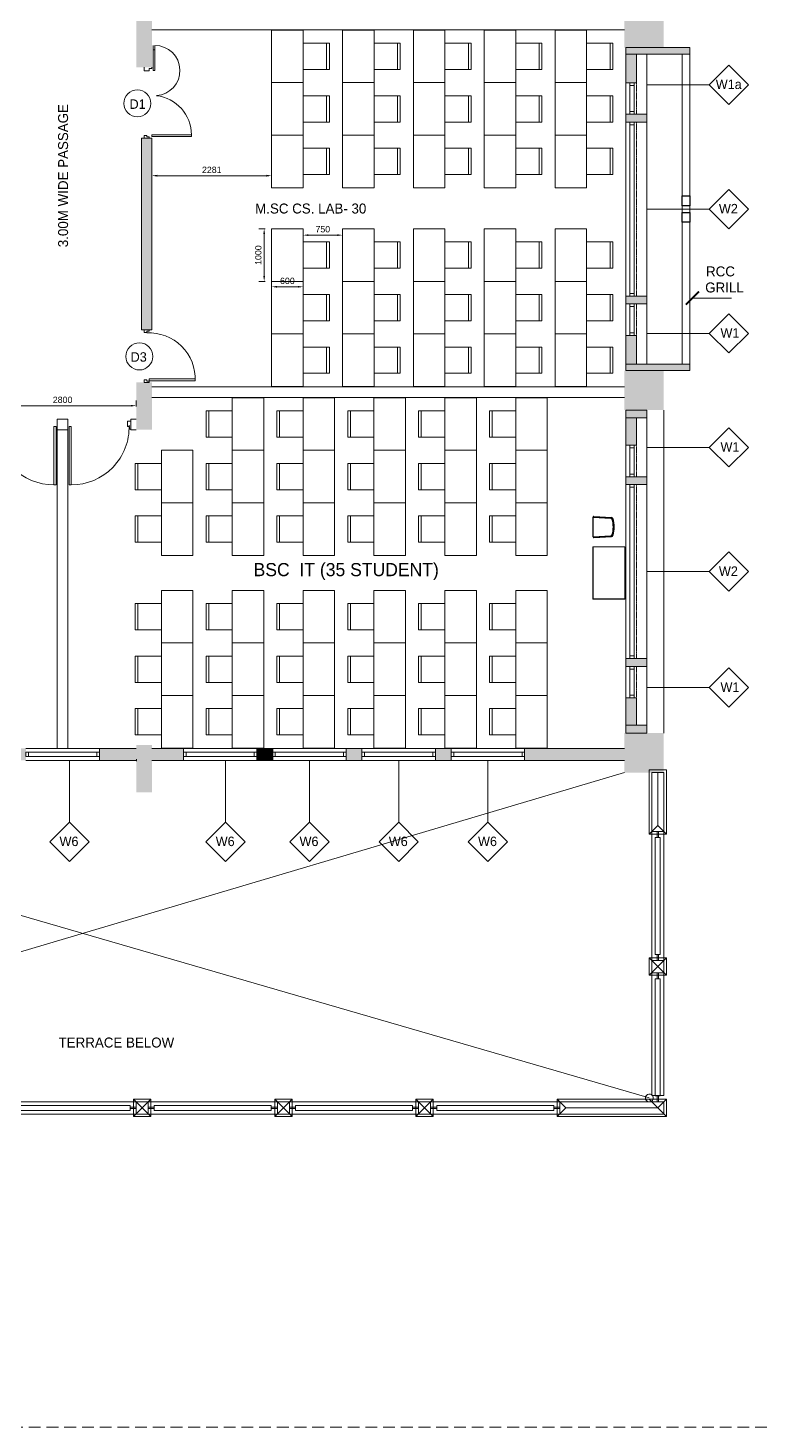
# Model space of a CAD drawing. Extents: x 348043 to 758301, y 133827 to 256568.
# Drawn here: x 725574 to 739521, y 139351 to 165982 of the extents above; entities that cross this region are included whole.
import ezdxf

# ---------------------------------------------------------------- set-up
doc = ezdxf.new("R2010")
doc.units = 0
doc.header["$LTSCALE"] = 900
doc.header["$MEASUREMENT"] = 0
doc.header["$PDMODE"] = 34
doc.linetypes.add('DASHED2', pattern=[0.375, 0.25, -0.125])
doc.layers.get('0').update_dxf_attribs({"color": 1, "linetype": 'CONTINUOUS'})
doc.layers.get('DEFPOINTS').update_dxf_attribs({"color": 3, "linetype": 'CONTINUOUS'})
for name, color, linetype, lineweight in [('ARCL-HATCH-230', 253, 'CONTINUOUS', 5), ('ARLC-DIM0', 8, 'CONTINUOUS', 9), ('ARLC-DOOR-W', 140, 'CONTINUOUS', 5), ('ARLC-ELE0', 24, 'CONTINUOUS', 9), ('ARLC-ELE1', 24, 'CONTINUOUS', 13), ('ARLC-FURN', 46, 'CONTINUOUS', 5), ('ARLC-GAS BURNER', 51, 'CONTINUOUS', 5), ('ARLC-GRILL', 53, 'CONTINUOUS', 9), ('ARLC-HATCH-C', 251, 'CONTINUOUS', 5), ('ARLC-RCC', 2, 'CONTINUOUS', 25), ('ARLC-TEXT  DOOR', 190, 'CONTINUOUS', 5), ('ARLC-TEXT0', 1, 'CONTINUOUS', 9), ('ARLC-WALL', 6, 'CONTINUOUS', 15), ('glass', 4, 'CONTINUOUS', 5)]:
    doc.layers.add(name, color=color, linetype=linetype, lineweight=lineweight)
doc.layers.add('door', color=163, linetype='CONTINUOUS')
doc.layers.add('WALL', color=1, linetype='CONTINUOUS')
doc.styles.add('ARIAL', font='arial.ttf')
doc.styles.add('swati', font='GOTHIC.TTF')
doc.dimstyles.new('DIM 100', dxfattribs={"dimscale": 100, "dimtxt": 2, "dimasz": 1.2, "dimexe": 1, "dimexo": 1, "dimgap": 1, "dimtad": 0, "dimdec": 0, "dimzin": 9, "dimdsep": 46, "dimtxsty": 'ARIAL', "dimblk1": 'ARCHTICK', "dimblk2": 'ARCHTICK', "dimsah": 1, "dimcen": 1, "dimdle": 1.5, "dimclrd": 1, "dimclre": 251, "dimclrt": 4, "dimadec": 0, "dimazin": 0, "dimtfac": 1, "dimtdec": 0, "dimtmove": 2, "dimatfit": 3, "dimfxl": 50, "dimfxlon": 1, "dimtolj": 1, "dimtzin": 0, "dimlwd": 5, "dimlwe": 9, "dimarcsym": 0})
doc.dimstyles.new('DIM 50', dxfattribs={"dimscale": 50, "dimtxt": 2.2, "dimasz": 1.2, "dimexe": 0, "dimexo": 0, "dimgap": 1.5, "dimtad": 1, "dimzin": 9, "dimdsep": 46, "dimtxsty": 'ARIAL', "dimblk1": 'ARCHTICK', "dimblk2": 'ARCHTICK', "dimsah": 1, "dimcen": 1, "dimclrd": 1, "dimclre": 8, "dimclrt": 4, "dimazin": 0, "dimtfac": 1, "dimtmove": 0, "dimatfit": 3, "dimldrblk": 'ARCHTICK', "dimfxl": 1, "dimfxlon": 1, "dimtolj": 1, "dimtzin": 0, "dimlwd": 5, "dimlwe": 5, "dimarcsym": 0})

# ---------------------------------------------------------------- blocks, each defined once
blk = doc.blocks.new('_ArchTick')
at = {"layer": 'WALL', "color": 0, "linetype": 'ByBlock', "const_width": 0.15}
blk.add_lwpolyline([(-0.5, -0.5), (0.5, 0.5)], dxfattribs=at)
blk = doc.blocks.new('frame')
at = {"layer": 'ARLC-DOOR-W', "ltscale": 0.1}
for q in [(5733186, -30979), (5733286, -31004)]:
    blk.add_line((5733186, -31004), q, dxfattribs=at)
blk.add_lwpolyline([(5733286, -31004), (5733286, -30955), (5733236, -30955), (5733236, -30979), (5733186, -30979)], dxfattribs=at)
blk = doc.blocks.new('gfhmk')
at = {"layer": 'ARLC-DOOR-W', "ltscale": 0.1}
for p, q in [((5733137, -36608), (5732262, -36608)), ((5733137, -36568), (5732263, -36568)), ((5733137, -36568), (5733137, -36608))]:
    blk.add_line(p, q, dxfattribs=at)
blk.add_arc((5733137, -36608), 875, 177.3797, 273.233, dxfattribs=at)
blk = doc.blocks.new('jjuj')
at = {"layer": 'ARLC-DOOR-W', "ltscale": 0.1}
for p, q in [((5733136, -29654), (5733136, -29679)), ((5733286, -29654), (5733286, -29719))]:
    blk.add_line(p, q, dxfattribs=at)
blk.add_lwpolyline([(5733286, -29719), (5733186, -29719), (5733186, -29679), (5733136, -29679)], dxfattribs=at)
blk = doc.blocks.new('DRT')
at = {"layer": 'ARLC-DOOR-W', "ltscale": 0.1}
for p, q in [((5511285, -123456), (5511285, -123933)), ((5511320, -123456), (5511320, -123933)), ((5511285, -123933), (5511320, -123933)), ((5512015, -125156), (5512015, -125191))]:
    blk.add_line(p, q, dxfattribs=at)
at = {"layer": 'ARLC-DOOR-W'}
for p, q in [((5511265, -125156), (5512015, -125156)), ((5511265, -125191), (5511265, -125156)), ((5511265, -125191), (5512015, -125191))]:
    blk.add_line(p, q, dxfattribs=at)
for centre, radius, start, end in [((5511320, -123933), 478, 273.5633, 90), ((5511265, -125156), 750, 0, 83.5441)]:
    blk.add_arc(centre, radius, start, end, dxfattribs=at)
at = {"layer": 'ARLC-DOOR-W', "xscale": -1}
for name in ['jjuj', 'frame']:
    blk.add_blockref(name, (11244400, -94216), dxfattribs=at)
blk = doc.blocks.new('*D93')
at = {"layer": 'ARLC-DIM0', "color": 251, "lineweight": 9}
for p, q in [((724834, 158774), (724834, 158892)), ((727634, 158774), (727634, 158892))]:
    blk.add_line(p, q, dxfattribs=at)
at = {"layer": 'ARLC-DIM0', "color": 1, "lineweight": 5}
blk.add_line((724934, 158792), (727534, 158792), dxfattribs=at)
at = {"layer": 'ARLC-DIM0', "color": 1, "lineweight": 50}
for points in [[(724934, 158808), (724934, 158775), (724834, 158792)], [(727534, 158808), (727534, 158775), (727634, 158792)]]:
    blk.add_solid(points, dxfattribs=at)
at = {"layer": 'DEFPOINTS', "color": 0, "lineweight": 50}
for p in [(727634, 158792), (724834, 158534), (727634, 158534)]:
    blk.add_point(p, dxfattribs=at)
at = {"layer": 'ARLC-DIM0', "color": 4, "lineweight": 9, "insert": (726234, 158903), "char_height": 120, "attachment_point": 5, "style": 'ARIAL'}
blk.add_mtext('\\A1;2800', dxfattribs=at)
blk = doc.blocks.new('hjmh')
at = {"layer": 'ARLC-DOOR-W', "ltscale": 0.1}
for p, q in [((5668.312, -1072.854), (5667.201, -1072.854)), ((5667.201, -1072.854), (5667.201, -1072.894)), ((5667.201, -1072.894), (5668.312, -1072.894)), ((5668.312, -1072.894), (5668.312, -1072.854))]:
    blk.add_line(p, q, dxfattribs=at)
blk.add_arc((5668.299, -1072.899), 1.098, 179.7169, 271.8564, dxfattribs=at)
blk = doc.blocks.new('dfg2154')
at = {"layer": 'ARLC-FURN'}
blk.add_line((5964549, -129277), (5965049, -129277), dxfattribs=at)
blk.add_lwpolyline([(5964549, -129329), (5965049, -129329), (5965049, -128829), (5964549, -128829)], close=True, dxfattribs=at)
blk = doc.blocks.new('A$C124fbc97')
at = {"layer": 'ARLC-FURN', "ltscale": 0.1}
blk.add_line((1000, 500), (1000, 1100), dxfattribs=at)
for points in [[(0, 1100), (0, 500), (1000, 500)], [(0, 1100), (1000, 1100)]]:
    blk.add_lwpolyline(points, dxfattribs=at)
at = {"layer": 'ARLC-GAS BURNER'}
blk.add_blockref('dfg2154', (-5964299, 129329), dxfattribs=at)
blk = doc.blocks.new('*D102')
at = {"layer": 'ARLC-DIM0', "color": 251, "lineweight": 9}
for p, q in [((730216, 161058), (730216, 160955)), ((730816, 161058), (730816, 160955))]:
    blk.add_line(p, q, dxfattribs=at)
at = {"layer": 'ARLC-DIM0', "color": 1, "lineweight": 5}
blk.add_line((730316, 161055), (730716, 161055), dxfattribs=at)
at = {"layer": 'ARLC-DIM0', "color": 1, "lineweight": 50}
for points in [[(730316, 161072), (730316, 161039), (730216, 161055)], [(730716, 161072), (730716, 161039), (730816, 161055)]]:
    blk.add_solid(points, dxfattribs=at)
at = {"layer": 'DEFPOINTS', "color": 0, "lineweight": 50}
for p in [(730216, 161158), (730816, 161158), (730816, 161055)]:
    blk.add_point(p, dxfattribs=at)
at = {"layer": 'ARLC-DIM0', "color": 4, "lineweight": 9, "insert": (730516, 161167), "char_height": 120, "attachment_point": 5, "style": 'ARIAL'}
blk.add_mtext('\\A1;600', dxfattribs=at)
blk = doc.blocks.new('*D103')
at = {"layer": 'ARLC-DIM0', "color": 251, "lineweight": 9}
for p, q in [((730816, 162057), (730816, 161939)), ((731566, 162057), (731566, 161939))]:
    blk.add_line(p, q, dxfattribs=at)
at = {"layer": 'ARLC-DIM0', "color": 1, "lineweight": 5}
blk.add_line((730916, 162039), (731466, 162039), dxfattribs=at)
at = {"layer": 'ARLC-DIM0', "color": 1, "lineweight": 50}
for points in [[(730916, 162055), (730916, 162022), (730816, 162039)], [(731466, 162055), (731466, 162022), (731566, 162039)]]:
    blk.add_solid(points, dxfattribs=at)
at = {"layer": 'DEFPOINTS', "color": 0, "lineweight": 50}
for p in [(730816, 162158), (731566, 162158), (731566, 162039)]:
    blk.add_point(p, dxfattribs=at)
at = {"layer": 'ARLC-DIM0', "color": 4, "lineweight": 9, "insert": (731191, 162150), "char_height": 120, "attachment_point": 5, "style": 'ARIAL'}
blk.add_mtext('\\A1;750', dxfattribs=at)
blk = doc.blocks.new('*D104')
at = {"layer": 'ARLC-DIM0', "color": 251, "lineweight": 9}
for p, q in [((730092, 162158), (729974, 162158)), ((730092, 161158), (729974, 161158))]:
    blk.add_line(p, q, dxfattribs=at)
at = {"layer": 'ARLC-DIM0', "color": 1, "lineweight": 5}
blk.add_line((730074, 162058), (730074, 161258), dxfattribs=at)
at = {"layer": 'ARLC-DIM0', "color": 1, "lineweight": 50}
for points in [[(730057, 162058), (730091, 162058), (730074, 162158)], [(730057, 161258), (730091, 161258), (730074, 161158)]]:
    blk.add_solid(points, dxfattribs=at)
at = {"layer": 'DEFPOINTS', "color": 0, "lineweight": 50}
for p in [(730216, 162158), (730074, 161158), (730216, 161158)]:
    blk.add_point(p, dxfattribs=at)
at = {"layer": 'ARLC-DIM0', "color": 4, "lineweight": 9, "insert": (729963, 161658), "char_height": 120, "attachment_point": 5, "rotation": 90, "style": 'ARIAL'}
blk.add_mtext('\\A1;1000', dxfattribs=at)
blk = doc.blocks.new('*D105')
at = {"layer": 'ARLC-DIM0', "color": 251, "lineweight": 9}
for p, q in [((727936, 163170), (727936, 163070)), ((730216, 163170), (730216, 163070))]:
    blk.add_line(p, q, dxfattribs=at)
at = {"layer": 'ARLC-DIM0', "color": 1, "lineweight": 5}
blk.add_line((728036, 163170), (730116, 163170), dxfattribs=at)
at = {"layer": 'ARLC-DIM0', "color": 1, "lineweight": 50}
for points in [[(728036, 163187), (728036, 163153), (727936, 163170)], [(730116, 163187), (730116, 163153), (730216, 163170)]]:
    blk.add_solid(points, dxfattribs=at)
at = {"layer": 'DEFPOINTS', "color": 0, "lineweight": 50}
for p in [(727936, 163203), (730216, 163203), (730216, 163170)]:
    blk.add_point(p, dxfattribs=at)
at = {"layer": 'ARLC-DIM0', "color": 4, "lineweight": 9, "insert": (729076, 163281), "char_height": 120, "attachment_point": 5, "style": 'ARIAL'}
blk.add_mtext('\\A1;2281', dxfattribs=at)

msp = doc.modelspace()

# ---------------------------------------------------------------- hatches: boundary and pattern name
at = {"layer": 'ARCL-HATCH-230'}
h = msp.add_hatch(color=256, dxfattribs=at)
h.dxf.hatch_style = 1
h.paths.add_polyline_path([(736966, 165484), (736966, 165609), (737686, 165609), (738186, 165609), (738186, 165484)])
h.paths.add_polyline_path([(736966, 164939), (736966, 165484), (737166, 165484), (737166, 164939), (736966, 164939)])
h.paths.add_polyline_path([(736966, 164189), (736966, 164339), (737366, 164339), (737366, 164189), (736966, 164189)])
at = {"layer": 'ARCL-HATCH-230', "linetype": 'DASHED2'}
h = msp.add_hatch(dxfattribs=at)
h.set_pattern_fill('ANSI31', color=256)
h.set_pattern_definition([(45, (727735.95936, 160233.49307), (-0.0883883476, 0.0883883476), [])])
h.paths.add_polyline_path([(727736, 162659), (727736, 163884), (727936, 163884), (727936, 160233.5), (727736, 160233.5), (727736, 162659)])
at = {"layer": 'ARCL-HATCH-230'}
h = msp.add_hatch(color=256, dxfattribs=at)
h.dxf.hatch_style = 1
h.paths.add_polyline_path([(736966, 159459), (736966, 159584), (738186, 159584), (738186, 159459), (737686, 159459)])
h.paths.add_polyline_path([(736966, 159584), (736966, 160129), (737166, 160129), (737166, 159584)])
h.paths.add_polyline_path([(736966, 160879), (737366, 160879), (737366, 160729), (736966, 160729)])
h = msp.add_hatch(color=256, dxfattribs=at)
h.dxf.hatch_style = 1
h.paths.add_polyline_path([(736966, 152709), (736966, 153229), (737166, 153229), (737166, 152709)])
h.paths.add_polyline_path([(736966, 158039), (736966, 158559), (737166, 158559), (737166, 158039), (736966, 158039)])
h.paths.add_polyline_path([(736966, 153829), (736966, 153979), (737366, 153979), (737366, 153829), (736966, 153829)])
h.paths.add_polyline_path([(736966, 157289), (736966, 157439), (737366, 157439), (737366, 157289), (736966, 157289)])
h.paths.add_polyline_path([(736966, 152559), (736966, 152709), (737366, 152709), (737366, 152559)])
h.paths.add_polyline_path([(736966, 158559), (736966, 158709), (737366, 158709), (737366, 158559)])
h = msp.add_hatch(color=256, dxfattribs=at)
h.dxf.hatch_style = 1
h.paths.add_polyline_path([(729936.3, 152039), (729936.3, 152269), (730236.3, 152269), (730236.3, 152039)])
h.paths.add_polyline_path([(718835.6, 152039), (718835.6, 152269), (719135.6, 152269), (719135.6, 152039)])
h.paths.add_polyline_path([(735036.3, 152039), (735036.3, 152269), (736936, 152269), (736936, 152039)])
h.paths.add_polyline_path([(717435.6, 152039), (717435.6, 152269), (716536, 152269), (716536, 152039)])
h.paths.add_polyline_path([(726936, 152269), (726936, 152039), (727636, 152039), (727636, 152269)])
h.paths.add_polyline_path([(724836, 152039), (725536, 152039), (725536, 152269), (724836, 152269), (724836, 152039)])
h.paths.add_polyline_path([(727936, 152039), (728536.3, 152039), (728536.3, 152269), (727936, 152269)])
h.paths.add_polyline_path([(723935.6, 152039), (723935.6, 152269), (724536, 152269), (724536, 152039)])
h.paths.add_polyline_path([(731636.3, 152269), (731636.3, 152039), (731936.3, 152039), (731936.3, 152269)])
h.paths.add_polyline_path([(733336.3, 152269), (733336.3, 152039), (733636.3, 152039), (733636.3, 152269)])
h.paths.add_polyline_path([(722235.6, 152269), (722235.6, 152039), (722535.6, 152039), (722535.6, 152269)])
h.paths.add_polyline_path([(720535.6, 152269), (720535.6, 152039), (720835.6, 152039), (720835.6, 152269)])
h = msp.add_hatch(color=256, dxfattribs=at)
h.dxf.hatch_style = 1
h.paths.add_polyline_path([(729936.3, 152269), (730236.3, 152269), (730236.3, 152039), (729936.3, 152039), (729936.3, 152269)])
at = {"layer": 'ARLC-HATCH-C', "ltscale": 0.1}
h = msp.add_hatch(color=256, dxfattribs=at)
h.paths.add_polyline_path([(727636, 165234), (727636, 166134), (727936, 166134), (727936, 165234)])
h.paths.add_polyline_path([(720051.3, 185937.7), (720051.3, 184304.7), (722296.8, 184304.7), (722296.8, 185937.7)], flags=24)
for points in [[(736936, 165609), (737336, 165609), (737686, 165609), (737686, 166359), (737336, 166359), (736936, 166359), (736936, 166069), (736936, 165869)], [(736936, 159459), (736936, 158709), (737686, 158709), (737686, 159459)], [(727636, 158334), (727636, 159234), (727936, 159234), (727936, 158334)], [(727636, 151434), (727636, 152334), (727936, 152334), (727936, 151434)], [(736936, 152559), (736936, 151809), (737686, 151809), (737686, 152559)]]:
    msp.add_hatch(color=256, dxfattribs=at).paths.add_polyline_path(points)

# ---------------------------------------------------------------- linework, layer by layer
at = {"color": 1, "linetype": 'Continuous'}
for p, q in [((736341.7, 156293.9), (736341.7, 156672.7)), ((736341.7, 156668.3), (736678.1, 156649.1)), ((736352.3, 156682.7), (736689.2, 156663.5)), ((736337, 156107.5), (736337, 155107.3)), ((736341.7, 156298.3), (736678.1, 156317.5)), ((736352.3, 156283.9), (736689.2, 156303.1)), ((736947, 156107.3), (736947, 155107.3)), ((736947, 155107.3), (736337, 155107.3))]:
    msp.add_line(p, q, dxfattribs=at)
for centre, radius, start, end in [((736351.7, 156672.7), 10, 86.74422, 180), ((736676.4, 156619.2), 30, 17.01363, 86.74422), ((736687.5, 156633.6), 30, 18.26776, 86.74422), ((736232.3, 156483.3), 494.4, 342.98637, 17.01363), ((736232.3, 156483.3), 509.4, 341.73224, 18.26776), ((736676.4, 156347.4), 30, 273.25578, 342.98637), ((736687.5, 156333), 30, 273.25578, 341.73224), ((736351.7, 156293.9), 10, 180, 273.25578), ((736702.1, 156313.8), 10, 273.25578, 340.16199)]:
    msp.add_arc(centre, radius, start, end, dxfattribs=at)
at = {"layer": 'ARCL-HATCH-230', "color": 1, "linetype": 'DASHED2'}
msp.add_lwpolyline([(671818, 205667), (745391.3, 205667), (745391.3, 139351), (671818, 139351)], close=True, dxfattribs=at)
at = {"layer": 'ARLC-DIM0', "color": 4, "lineweight": 9}
for p, q in [((726133.5, 158533.5), (726133.5, 158333.5)), ((726133.5, 158533.5), (726333.5, 158533.5)), ((726333.5, 158533.5), (726333.5, 158333.5)), ((727633.5, 158533.5), (727533.5, 158533.5)), ((727533.5, 158533.5), (727533.5, 158333.5)), ((726133.5, 158333.5), (726333.5, 158333.5)), ((727633.5, 158333.5), (727533.5, 158333.5))]:
    msp.add_line(p, q, dxfattribs=at)
at = {"layer": 'ARLC-DIM0', "color": 4, "linetype": 'DASHED2', "lineweight": 9, "ltscale": 50}
for p, q in [((726133.5, 158333.5), (726133.5, 152269)), ((726333.5, 158333.5), (726333.5, 152269))]:
    msp.add_line(p, q, dxfattribs=at)
at = {"layer": 'ARLC-DOOR-W', "ltscale": 0.1}
msp.add_line((727957.3, 165563.4), (727992.3, 165563.4), dxfattribs=at)
at = {"layer": 'ARLC-DOOR-W'}
msp.add_line((727639.4, 152062.9), (727639.4, 152022.9), dxfattribs=at)
for points in [[(737121, 164939), (737121, 164889), (737041, 164889), (737041, 164939)], [(737041, 164889), (737121, 164889), (737121, 164389), (737041, 164389)], [(737121, 164389), (737121, 164339), (737041, 164339), (737041, 164389)], [(737121, 164189), (737121, 164139), (737041, 164139), (737041, 164189)], [(737041, 164139), (737121, 164139), (737121, 160929), (737041, 160929)], [(737121, 160929), (737121, 160879), (737041, 160879), (737041, 160929)], [(737121, 160729), (737121, 160679), (737041, 160679), (737041, 160729)], [(737041, 160679), (737121, 160679), (737121, 160179), (737041, 160179)], [(737121, 160179), (737121, 160129), (737041, 160129), (737041, 160179)], [(737121, 158039), (737121, 157989), (737041, 157989), (737041, 158039)], [(737041, 157989), (737121, 157989), (737121, 157489), (737041, 157489)], [(737121, 157489), (737121, 157439), (737041, 157439), (737041, 157489)], [(737121, 157289), (737121, 157239), (737041, 157239), (737041, 157289)], [(737041, 157239), (737121, 157239), (737121, 154029), (737041, 154029)], [(737121, 154029), (737121, 153979), (737041, 153979), (737041, 154029)], [(737121, 153829), (737121, 153779), (737041, 153779), (737041, 153829)], [(737041, 153779), (737121, 153779), (737121, 153279), (737041, 153279)], [(737121, 153279), (737121, 153229), (737041, 153229), (737041, 153279)], [(725586, 152114), (725536, 152114), (725536, 152194), (725586, 152194)], [(725586, 152194), (725586, 152114), (726886, 152114), (726886, 152194)], [(725586, 152114), (725586, 152114), (725586, 152194), (725586, 152194)], [(726886, 152114), (726936, 152114), (726936, 152194), (726886, 152194)], [(728536.3, 152114), (728586.3, 152114), (728586.3, 152194), (728536.3, 152194)], [(728586.3, 152194), (728586.3, 152114), (729886.3, 152114), (729886.3, 152194)], [(729886.3, 152114), (729936.3, 152114), (729936.3, 152194), (729886.3, 152194)], [(730236.3, 152114), (730286.3, 152114), (730286.3, 152194), (730236.3, 152194)], [(730286.3, 152194), (730286.3, 152114), (731586.3, 152114), (731586.3, 152194)], [(731586.3, 152114), (731636.3, 152114), (731636.3, 152194), (731586.3, 152194)], [(731936.3, 152114), (731986.3, 152114), (731986.3, 152194), (731936.3, 152194)], [(731986.3, 152194), (731986.3, 152114), (733286.3, 152114), (733286.3, 152194)], [(733286.3, 152114), (733336.3, 152114), (733336.3, 152194), (733286.3, 152194)], [(733636.3, 152114), (733686.3, 152114), (733686.3, 152194), (733636.3, 152194)], [(733686.3, 152194), (733686.3, 152114), (734986.3, 152114), (734986.3, 152194)], [(734986.3, 152114), (735036.3, 152114), (735036.3, 152194), (734986.3, 152194)]]:
    msp.add_lwpolyline(points, close=True, dxfattribs=at)
at = {"layer": 'ARLC-ELE0'}
for p, q in [((737366, 164339), (737366, 165484)), ((737366, 164189), (737366, 160879)), ((737366, 164189), (737366, 160879)), ((738036, 162471.5), (738036, 162596.5)), ((738186, 162596.5), (738186, 162471.5)), ((737366, 160729), (737366, 159584)), ((737366, 160729), (737366, 159584)), ((737366, 158559), (737366, 157439)), ((737366, 157289), (737366, 153979)), ((737366, 153829), (737366, 152709)), ((736936, 151809), (716061, 145614)), ((716066, 151809), (737411.2, 145614)), ((737571, 151809), (737571, 150804)), ((737406, 150639), (737571, 150804)), ((737736, 150639), (737571, 150804)), ((737621, 150573), (737521, 150573)), ((737521, 150573), (737521, 148345)), ((737558.5, 150573), (737558.5, 150639)), ((737583.5, 150573), (737583.5, 150639)), ((737621, 150573), (737621, 148345)), ((737521, 148345), (737621, 148345)), ((737558.5, 148279), (737558.5, 148345)), ((737583.5, 148279), (737583.5, 148345)), ((737736, 147949), (737406, 148279)), ((737406, 147949), (737736, 148279)), ((737558.5, 148279), (737558.5, 148229)), ((737583.5, 148279), (737583.5, 148229)), ((737621, 147883), (737521, 147883)), ((737521, 147883), (737521, 145655)), ((737558.5, 147949), (737558.5, 147999)), ((737558.5, 147883), (737558.5, 147949)), ((737583.5, 147949), (737583.5, 147999)), ((737583.5, 147883), (737583.5, 147949)), ((737621, 147883), (737621, 145655)), ((724952, 145474), (727519.2, 145474)), ((727519.2, 145374), (727519.2, 145474)), ((727585.2, 145436.5), (727519.2, 145436.5)), ((727585.2, 145411.5), (727519.2, 145411.5)), ((727915.2, 145259), (727585.2, 145589)), ((727585.2, 145259), (727915.2, 145589)), ((727585.2, 145436.5), (727635.2, 145436.5)), ((727585.2, 145411.5), (727635.2, 145411.5)), ((727915.2, 145436.5), (727865.2, 145436.5)), ((727915.2, 145411.5), (727865.2, 145411.5)), ((727981.2, 145436.5), (727915.2, 145436.5)), ((727981.2, 145411.5), (727915.2, 145411.5)), ((727981.2, 145474), (730209.2, 145474)), ((727981.2, 145374), (727981.2, 145474)), ((730209.2, 145374), (730209.2, 145474)), ((730275.2, 145436.5), (730209.2, 145436.5)), ((730275.2, 145411.5), (730209.2, 145411.5)), ((730605.2, 145259), (730275.2, 145589)), ((730275.2, 145259), (730605.2, 145589)), ((730275.2, 145436.5), (730325.2, 145436.5)), ((730275.2, 145411.5), (730325.2, 145411.5)), ((730605.2, 145436.5), (730555.2, 145436.5)), ((730605.2, 145411.5), (730555.2, 145411.5)), ((730671.2, 145436.5), (730605.2, 145436.5)), ((730671.2, 145411.5), (730605.2, 145411.5)), ((730671.2, 145374), (730671.2, 145474)), ((737736, 145259), (737406, 145589)), ((737521, 145655), (737621, 145655)), ((737558.5, 145589), (737558.5, 145655)), ((737558.5, 145589), (737558.5, 145539)), ((737736, 145589), (737571, 145424)), ((737583.5, 145589), (737583.5, 145655)), ((737583.5, 145589), (737583.5, 145539)), ((724952, 145374), (727519.2, 145374)), ((727981.2, 145374), (730209.2, 145374))]:
    msp.add_line(p, q, dxfattribs=at)
at = {"layer": 'ARLC-ELE0', "lineweight": 5}
for p, q in [((736966, 164939), (736966, 164339)), ((736966, 164189), (736966, 160879)), ((736966, 160729), (736966, 160129)), ((737686, 152559), (737686, 158709)), ((736966, 158039), (736966, 157439)), ((736966, 157289), (736966, 153979)), ((736966, 153829), (736966, 153229))]:
    msp.add_line(p, q, dxfattribs=at)
at = {"layer": 'ARLC-ELE0', "linetype": 'DASHED2', "ltscale": 0.005}
msp.add_line((725536, 152269), (726936, 152269), dxfattribs=at)
at = {"layer": 'ARLC-ELE0', "linetype": 'Continuous', "ltscale": 0.006}
for p, q in [((725586, 152269), (726936, 152269)), ((728536.3, 152269), (729936.3, 152269)), ((730236.3, 152269), (731636.3, 152269)), ((731936.3, 152269), (733336.3, 152269)), ((733636.3, 152269), (735036.3, 152269))]:
    msp.add_line(p, q, dxfattribs=at)
at = {"layer": 'ARLC-ELE0', "ltscale": 0.006}
for p, q in [((725536, 152039), (726936, 152039)), ((728536.3, 152039), (729936.3, 152039)), ((730236.3, 152039), (731636.3, 152039)), ((731936.3, 152039), (733336.3, 152039)), ((733636.3, 152039), (735036.3, 152039))]:
    msp.add_line(p, q, dxfattribs=at)
at = {"layer": 'ARLC-ELE0', "linetype": 'DASHED2', "ltscale": 0.001}
for p, q in [((737558.5, 150639), (737558.5, 150689)), ((737583.5, 150639), (737583.5, 150689))]:
    msp.add_line(p, q, dxfattribs=at)
at = {"layer": 'ARLC-ELE0'}
for points in [[(737406, 150639), (737406, 151859), (737736, 151859), (737736, 150639)], [(737686, 145659), (737456, 145659), (737456, 151809), (737686, 151809)], [(737406, 147949), (737406, 148279), (737736, 148279), (737736, 147949)], [(737456, 147999), (737456, 148229), (737686, 148229), (737686, 147999)], [(727915.2, 145259), (727585.2, 145259), (727585.2, 145589), (727915.2, 145589)], [(727865.2, 145309), (727635.2, 145309), (727635.2, 145539), (727865.2, 145539)], [(730605.2, 145259), (730275.2, 145259), (730275.2, 145589), (730605.2, 145589)], [(730555.2, 145309), (730325.2, 145309), (730325.2, 145539), (730555.2, 145539)]]:
    msp.add_lwpolyline(points, close=True, dxfattribs=at)
at = {"layer": 'ARLC-ELE0', "linetype": 'DASHED2', "ltscale": 0.002}
msp.add_lwpolyline([(737456, 150689), (737456, 151809), (737686, 151809), (737686, 150689)], close=True, dxfattribs=at)
at = {"layer": 'ARLC-ELE0'}
for start, end in [(53.1301, 306.8699), (306.8699, 53.1301)]:
    msp.add_arc((737411.2, 145614), 75, start, end, dxfattribs=at)
at = {"layer": 'ARLC-ELE1'}
for p, q in [((730671.2, 145474), (732899.2, 145474)), ((732899.2, 145374), (732899.2, 145474)), ((732965.2, 145436.5), (732899.2, 145436.5)), ((732965.2, 145411.5), (732899.2, 145411.5)), ((733295.2, 145259), (732965.2, 145589)), ((732965.2, 145259), (733295.2, 145589)), ((732965.2, 145436.5), (733015.2, 145436.5)), ((732965.2, 145436.5), (733015.2, 145436.5)), ((733015.2, 145411.6), (732965.2, 145411.5)), ((732965.2, 145411.5), (733015.2, 145411.5)), ((733295.2, 145436.5), (733245.2, 145436.5)), ((733295.2, 145436.5), (733245.2, 145436.5)), ((733295.2, 145411.5), (733245.2, 145411.5)), ((733295.2, 145411.5), (733245.2, 145411.5)), ((733361.2, 145436.5), (733295.2, 145436.5)), ((733361.2, 145411.5), (733295.2, 145411.5)), ((733361.2, 145474), (735589.2, 145474)), ((733361.2, 145374), (733361.2, 145474)), ((735589.2, 145374), (735589.2, 145474)), ((735655.2, 145436.5), (735589.2, 145436.5)), ((735655.2, 145411.5), (735589.2, 145411.5)), ((735655.2, 145589), (735820.2, 145424)), ((735655.2, 145436.5), (735705.2, 145436.5)), ((735655.2, 145259), (735820.2, 145424)), ((735655.2, 145411.5), (735705.2, 145411.5)), ((737571, 145424), (735820.2, 145424)), ((730671.2, 145374), (732899.2, 145374)), ((733361.2, 145374), (735589.2, 145374))]:
    msp.add_line(p, q, dxfattribs=at)
for points in [[(737686, 145539), (737686, 145309), (715786, 145309), (715786, 145539)], [(733295.2, 145259), (732965.2, 145259), (732965.2, 145589), (733295.2, 145589)], [(733245.2, 145309), (733015.2, 145309), (733015.2, 145539), (733245.2, 145539)], [(737736, 145259), (737736, 145589), (735655.2, 145589), (735655.2, 145259)], [(737686, 145309), (737686, 145539), (735705.2, 145539), (735705.2, 145309)]]:
    msp.add_lwpolyline(points, close=True, dxfattribs=at)
at = {"layer": 'ARLC-GRILL'}
for points in [[(738036, 162784), (738036, 165484)], [(738186, 162784), (738186, 165484)], [(738036, 159584), (738036, 162284)], [(738186, 159584), (738186, 162284)]]:
    msp.add_lwpolyline(points, dxfattribs=at)
at = {"layer": 'ARLC-RCC'}
for points in [[(738036, 162784), (738186, 162784), (738186, 162596.5), (738036, 162596.5)], [(738036, 162471.5), (738186, 162471.5), (738186, 162284), (738036, 162284)]]:
    msp.add_lwpolyline(points, close=True, dxfattribs=at)
at = {"layer": 'ARLC-TEXT  DOOR'}
for p, q in [((738551.9, 164899), (738925.3, 165272.3)), ((738925.3, 165272.3), (739298.6, 164899)), ((737366, 164899), (738551.9, 164899)), ((738925.3, 164525.6), (738551.9, 164899)), ((739298.6, 164899), (738925.3, 164525.6)), ((738551.9, 162534), (738925.3, 162907.3)), ((738925.3, 162907.3), (739298.6, 162534)), ((737366, 162534), (738551.9, 162534)), ((738925.3, 162160.6), (738551.9, 162534)), ((739298.6, 162534), (738925.3, 162160.6)), ((738551.9, 160169), (738925.3, 160542.3)), ((738925.3, 160542.3), (739298.6, 160169)), ((737366, 160169), (738551.9, 160169)), ((738925.3, 159795.6), (738551.9, 160169)), ((739298.6, 160169), (738925.3, 159795.6)), ((738551.9, 157999), (738925.3, 158372.3)), ((738925.3, 158372.3), (739298.6, 157999)), ((737366, 157999), (738551.9, 157999)), ((738925.3, 157625.6), (738551.9, 157999)), ((739298.6, 157999), (738925.3, 157625.6)), ((738551.9, 155634), (738925.3, 156007.3)), ((738925.3, 156007.3), (739298.6, 155634)), ((737366, 155634), (738551.9, 155634)), ((738925.3, 155260.6), (738551.9, 155634)), ((739298.6, 155634), (738925.3, 155260.6)), ((738551.9, 153426.1), (738925.3, 153799.4)), ((738925.3, 153799.4), (739298.6, 153426.1)), ((737366, 153426.1), (738551.9, 153426.1)), ((738925.3, 153052.7), (738551.9, 153426.1)), ((739298.6, 153426.1), (738925.3, 153052.7)), ((726363.7, 150861.7), (726363.7, 152039)), ((729339, 150861.7), (729339, 152039)), ((730936.3, 150861.7), (730936.3, 152039)), ((732636.3, 150861.7), (732636.3, 152039)), ((734336.3, 150861.7), (734336.3, 152039)), ((726363.7, 150861.7), (725990.4, 150488.3)), ((726737.1, 150488.3), (726363.7, 150861.7)), ((729339, 150861.7), (728965.7, 150488.3)), ((729712.4, 150488.3), (729339, 150861.7)), ((730936.3, 150861.7), (730562.9, 150488.3)), ((731309.6, 150488.3), (730936.3, 150861.7)), ((732636.3, 150861.7), (732262.9, 150488.3)), ((733009.6, 150488.3), (732636.3, 150861.7)), ((734336.3, 150861.7), (733962.9, 150488.3)), ((734709.6, 150488.3), (734336.3, 150861.7)), ((725990.4, 150488.3), (726363.7, 150115)), ((726363.7, 150115), (726737.1, 150488.3)), ((728965.7, 150488.3), (729339, 150115)), ((729339, 150115), (729712.4, 150488.3)), ((730562.9, 150488.3), (730936.3, 150115)), ((730936.3, 150115), (731309.6, 150488.3)), ((732262.9, 150488.3), (732636.3, 150115)), ((732636.3, 150115), (733009.6, 150488.3)), ((733962.9, 150488.3), (734336.3, 150115)), ((734336.3, 150115), (734709.6, 150488.3))]:
    msp.add_line(p, q, dxfattribs=at)
for centre in [(727659.2, 164546.1), (727697.5, 159729.8)]:
    msp.add_circle(centre, 257.3, dxfattribs=at)
at = {"layer": 'ARLC-WALL', "color": 251, "linetype": 'DASHED2', "lineweight": 9, "ltscale": 0.005}
for p, q in [((737166, 164939), (737166, 164339)), ((737166, 164189), (737166, 160879)), ((737166, 160729), (737166, 160129)), ((737166, 158039), (737166, 157439)), ((737166, 157289), (737166, 153979)), ((737166, 153829), (737166, 153229))]:
    msp.add_line(p, q, dxfattribs=at)
at = {"layer": 'ARLC-WALL'}
for p, q in [((727736, 163884), (727736, 162659)), ((727936, 163884), (727936, 160233.5)), ((730236.3, 152039), (730236.3, 152269)), ((731636.3, 152039), (731636.3, 152269)), ((731936.3, 152039), (731936.3, 152269)), ((733336.3, 152039), (733336.3, 152269)), ((733636.3, 152039), (733636.3, 152269))]:
    msp.add_line(p, q, dxfattribs=at)
at = {"layer": 'ARLC-WALL', "ltscale": 0.1}
for p, q in [((727736, 162659), (727736, 160233.5)), ((727736, 160233.5), (727936, 160233.5)), ((726936, 152269), (727636, 152269)), ((726936, 152269), (726936, 152039)), ((726936, 152039), (726936, 152269)), ((728536.3, 152269), (727936, 152269)), ((728536.3, 152039), (728536.3, 152269)), ((729936.3, 152039), (729936.3, 152269)), ((729936.3, 152269), (730236.3, 152269)), ((731636.3, 152269), (731936.3, 152269)), ((733336.3, 152269), (733636.3, 152269)), ((726936, 152039), (727636, 152039)), ((728536.3, 152039), (727936, 152039)), ((729936.3, 152039), (730236.3, 152039)), ((731636.3, 152039), (731936.3, 152039)), ((733336.3, 152039), (733636.3, 152039))]:
    msp.add_line(p, q, dxfattribs=at)
at = {"layer": 'ARLC-WALL'}
for points in [[(736966, 165609), (738186, 165609), (738186, 165484), (736966, 165484)], [(737166, 164939), (736966, 164939), (736966, 165484), (737166, 165484)], [(737366, 164339), (736966, 164339), (736966, 164189), (737366, 164189)], [(737366, 160879), (736966, 160879), (736966, 160729), (737366, 160729)], [(736966, 160129), (737166, 160129), (737166, 160129), (736966, 160129)], [(737166, 160129), (736966, 160129), (736966, 159584), (737166, 159584)], [(736966, 159584), (738186, 159584), (738186, 159459), (736966, 159459)], [(737366, 158709), (736966, 158709), (736966, 158559), (737366, 158559)], [(736966, 158559), (737166, 158559), (737166, 158039), (736966, 158039)], [(737366, 157439), (736966, 157439), (736966, 157289), (737366, 157289)], [(737366, 153979), (736966, 153979), (736966, 153829), (737366, 153829)], [(736966, 152709), (737166, 152709), (737166, 153229), (736966, 153229)], [(737366, 152709), (736966, 152709), (736966, 152559), (737366, 152559)]]:
    msp.add_lwpolyline(points, close=True, dxfattribs=at)
msp.add_lwpolyline([(727936, 163884), (727736, 163884)], dxfattribs=at)
at = {"layer": 'ARLC-WALL', "ltscale": 0.1}
msp.add_lwpolyline([(736936, 152039), (735036.3, 152039), (735036.3, 152269), (736936, 152269)], dxfattribs=at)
at = {"layer": 'door', "color": 222, "linetype": 'ByBlock', "lineweight": 13, "ltscale": 1.25}
msp.add_line((736337, 156107.3), (736947, 156107.3), dxfattribs=at)
at = {"layer": 'glass', "ltscale": 0.1}
for p, q in [((727936, 165943.5), (736936, 165943.5)), ((727936, 159149.2), (736936, 159149.2)), ((727936, 158949.2), (736936, 158949.2))]:
    msp.add_line(p, q, dxfattribs=at)

# ---------------------------------------------------------------- block references
at = {"color": 7, "xscale": -1, "rotation": 270}
msp.add_blockref('jjuj', (757187.8, -5574789.8), dxfattribs=at)
at = {"layer": 'ARCL-HATCH-230', "linetype": 'DASHED2', "xscale": -1}
for p, rotation in [((731316.5, 165942), 89.99999999999977), ((732666.5, 165942), 89.99999999999977), ((734016.5, 165942), 89.99999999999977), ((735366.5, 165942), 89.99999999999977), ((736716.5, 165942), 89.99999999999977), ((731316.5, 164942), 89.99999999999977), ((732666.5, 164942), 89.99999999999977), ((734016.5, 164942), 89.99999999999977), ((735366.5, 164942), 89.99999999999977), ((736716.5, 164942), 89.99999999999977), ((731316.5, 163942), 89.99999999999977), ((732666.5, 163942), 89.99999999999977), ((734016.5, 163942), 89.99999999999977), ((735366.5, 163942), 89.99999999999977), ((736716.5, 163942), 89.99999999999977), ((731316.5, 162158), 89.99999999999977), ((732666.5, 162158), 89.99999999999977), ((734016.5, 162158), 89.99999999999977), ((735366.5, 162158), 89.99999999999977), ((736716.5, 162158), 89.99999999999977), ((731316.5, 161158), 89.99999999999977), ((732666.5, 161158), 89.99999999999977), ((734016.5, 161158), 89.99999999999977), ((735366.5, 161158), 89.99999999999977), ((736716.5, 161158), 89.99999999999977), ((731316.5, 160158), 89.99999999999977), ((732666.5, 160158), 89.99999999999977), ((734016.5, 160158), 89.99999999999977), ((735366.5, 160158), 89.99999999999977), ((736716.5, 160158), 89.99999999999977), ((728966, 157942.7), 269.9999999999997), ((730316, 157942.7), 269.9999999999997), ((731666, 157942.7), 269.9999999999997), ((733016, 157942.7), 269.9999999999997), ((734366, 157942.7), 269.9999999999997), ((727616, 156942.7), 269.9999999999997), ((728966, 156942.7), 269.9999999999997), ((730316, 156942.7), 269.9999999999997), ((731666, 156942.7), 269.9999999999997), ((733016, 156942.7), 269.9999999999997), ((734366, 156942.7), 269.9999999999997), ((727616, 155942.7), 269.9999999999997), ((728966, 155942.7), 269.9999999999997), ((730316, 155942.7), 269.9999999999997), ((731666, 155942.7), 269.9999999999997), ((733016, 155942.7), 269.9999999999997), ((734366, 155942.7), 269.9999999999997)]:
    msp.add_blockref('A$C124fbc97', p, dxfattribs=dict(at, rotation=rotation))
at = {"layer": 'ARCL-HATCH-230', "linetype": 'DASHED2', "rotation": 270.0000000000002}
for p in [(727616, 155275.5), (728966, 155275.5), (730316, 155275.5), (731666, 155275.5), (733016, 155275.5), (734366, 155275.5), (727616, 154275.5), (728966, 154275.5), (730316, 154275.5), (731666, 154275.5), (733016, 154275.5), (734366, 154275.5), (727616, 153275.5), (728966, 153275.5), (730316, 153275.5), (731666, 153275.5), (733016, 153275.5), (734366, 153275.5)]:
    msp.add_blockref('A$C124fbc97', p, dxfattribs=at)
at = {"layer": 'ARLC-DOOR-W', "rotation": 180}
for name, p in [('frame', (6461072.3, 129229.2)), ('gfhmk', (6461022.3, 122694.2))]:
    msp.add_blockref(name, p, dxfattribs=at)
at = {"layer": 'ARLC-DOOR-W', "xscale": -1}
msp.add_blockref('frame', (6461072.3, 190238.3), dxfattribs=at)
at = {"layer": 'ARLC-DOOR-W', "color": 7, "ltscale": 0.1, "yscale": 1000, "zscale": 1000}
for p, xscale, rotation in [((1798962.7, -5509915.5), -1000, 270), ((-346495.7, -5509915.5), 1000, 90.00000000000001)]:
    msp.add_blockref('hjmh', p, dxfattribs=dict(at, xscale=xscale, rotation=rotation))
at = {"layer": 'ARLC-WALL'}
msp.add_blockref('DRT', (-4783327.8, 289104), dxfattribs=at)

# ---------------------------------------------------------------- texts
at = {"layer": 'ARLC-TEXT  DOOR'}
for s, p in [('D1', (727509, 164442.3)), ('D3', (727529.9, 159629.2))]:
    msp.add_text(s, height=180, dxfattribs=at).set_placement(p)
at = {"layer": 'ARLC-TEXT  DOOR', "char_height": 180, "width": 367.355, "attachment_point": 7}
for s, insert in [('\\pi-56.32236;W1a', (738733.5, 164817.5)), ('\\pi3.67764;W2', (738733.5, 162452.5)), ('\\pi33.67764;W1', (738733.5, 160087.5)), ('\\pi33.67764;W1', (738733.5, 157917.5)), ('\\pi3.67764;W2', (738733.5, 155552.5)), ('\\pi33.67764;W1', (738733.5, 153344.6)), ('\\pi3.67764;W6', (726171.9, 150406.8)), ('\\pi3.67764;W6', (729147.2, 150406.8)), ('\\pi3.67764;W6', (730744.5, 150406.8)), ('\\pi3.67764;W6', (732444.5, 150406.8)), ('\\pi3.67764;W6', (734144.5, 150406.8))]:
    msp.add_mtext(s, dxfattribs=dict(at, insert=insert))
at = {"layer": 'ARLC-TEXT0', "linetype": 'Continuous', "style": 'swati'}
for s, p in [('M.SC CS. LAB- 30', (729902.1, 162450.2)), ('RCC', (738491.8, 161253.2)), ('GRILL', (738475.7, 160947.5)), ('TERRACE BELOW', (726157.7, 146575))]:
    msp.add_text(s, height=190, dxfattribs=at).set_placement(p)
at = {"layer": 'ARLC-TEXT0', "color": 7, "lineweight": 20, "style": 'swati'}
msp.add_text('BSC  IT (35 STUDENT)', height=250, dxfattribs=at).set_placement((729872.3, 155546.9))

# ---------------------------------------------------------------- dimensions: what is measured, and where the dimension line sits
at = {"layer": 'ARLC-DIM0', "color": 4, "lineweight": 9}
for p1, p2, distance, picture, middle in [((727935.95937, 163203.5), (730216.45939, 163203.5), -33.5, '*D105', (729076.20938, 163281.26876)), ((730816.5, 162158), (731566.5, 162158), -119.3, '*D103', (731191.5, 162150)), ((724833.5, 158533.5), (727633.5, 158533.5), 258, '*D93', (726233.5, 158902.8))]:
    dim = msp.add_aligned_dim(p1=p1, p2=p2, distance=distance, dimstyle='DIM 100', override={"dimtxt": 1.2, "dimasz": 1, "dimgap": 0.5, "dimtad": 1, "dimdle": 1, "dimfxl": 0.18, "dimtfillclr": 256, "dimarcsym": 2}, dxfattribs=at)
    dim.commit()
    dim.dimension.update_dxf_attribs({"geometry": picture, "text_midpoint": middle})
dim = msp.add_linear_dim(base=(730074.1, 161158), p1=(730216.5, 162158), p2=(730216.5, 161158), angle=90, dimstyle='DIM 100', override={"dimtxt": 1.2, "dimasz": 1, "dimgap": 0.5, "dimtad": 1, "dimdle": 1, "dimfxl": 0.18, "dimtfillclr": 256, "dimarcsym": 2}, dxfattribs=at)
dim.commit()
dim.dimension.update_dxf_attribs({"geometry": '*D104', "text_midpoint": (729962.9, 161658)})
dim = msp.add_linear_dim(base=(730816.5, 161055.3), p1=(730216.5, 161158), p2=(730816.5, 161158), dimstyle='DIM 100', override={"dimtxt": 1.2, "dimasz": 1, "dimgap": 0.5, "dimtad": 1, "dimdle": 1, "dimfxl": 0.18, "dimtfillclr": 256, "dimarcsym": 2}, dxfattribs=at)
dim.commit()
dim.dimension.update_dxf_attribs({"geometry": '*D102', "text_midpoint": (730516.5, 161166.5)})

# ---------------------------------------------------------------- leaders
at = {"layer": 'ARLC-TEXT0', "ltscale": 0.1}
msp.add_leader([(738232.2, 160839.2), (738975.1, 160839.2)], dimstyle='DIM 50', override={"dimasz": 5}, dxfattribs=at)

# ---------------------------------------------------------------- next in the draw order: texts
at = {"layer": 'ARLC-TEXT0', "linetype": 'Continuous', "insert": (726244.6, 163171.5), "char_height": 190, "attachment_point": 5, "rotation": 90, "style": 'swati', "bg_fill": 2}
msp.add_mtext('3.00M WIDE PASSAGE', dxfattribs=at)

doc.saveas('drawing.dxf')
